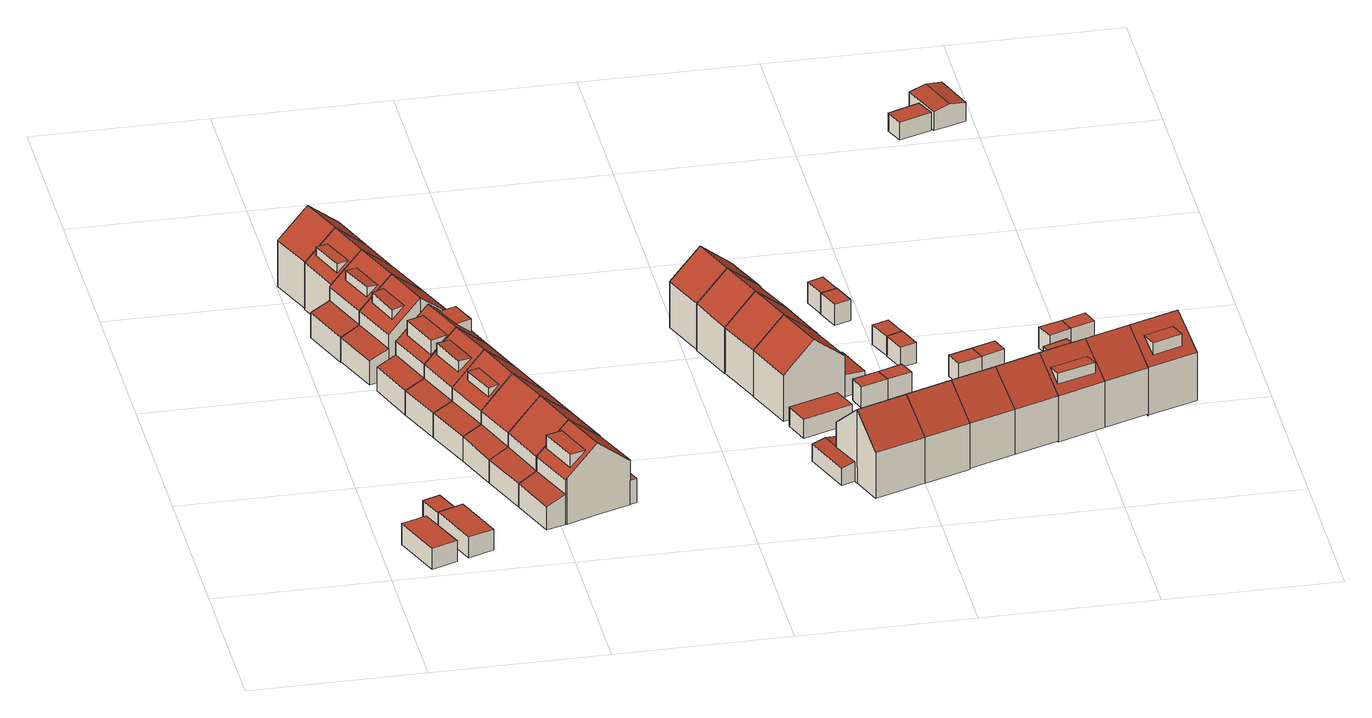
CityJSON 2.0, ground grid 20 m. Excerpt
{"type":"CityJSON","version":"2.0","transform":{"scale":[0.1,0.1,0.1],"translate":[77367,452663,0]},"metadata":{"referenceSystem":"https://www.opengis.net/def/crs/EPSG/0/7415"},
"CityObjects":{
"building1":{"type":"Building","attributes":{"Volume":50.9,"Dakoppervlakte":18.97,"Muuroppervlakte":49.71,"Vloeroppervlakte":18.97,"hoogte_Z_max_in_m_NAP":3.64,"GEB_DOEL":"onbekend","dateOfConstruction":"1983-01-01","measuredHeight":2.68},"geometry":[{"type":"Solid","lod":"2","boundaries":[[[[0,1,2,3,4]],[[5,6,7,8,9]],[[1,0,8,7]],[[0,4,9,8]],[[4,3,5,9]],[[3,2,6,5]],[[1,7,6,2]]]],"semantics":{"surfaces":[{"type":"GroundSurface"},{"type":"RoofSurface"},{"type":"WallSurface"}],"values":[[0,1,2,2,2,2,2]]}}]},
"building2":{"type":"Building","attributes":{"Volume":16.49,"Dakoppervlakte":6.46,"Muuroppervlakte":26.36,"Vloeroppervlakte":6.46,"hoogte_Z_max_in_m_NAP":3.49,"GEB_DOEL":"onbekend","dateOfConstruction":"1983-01-01","measuredHeight":2.55},"geometry":[{"type":"Solid","lod":"2","boundaries":[[[[10,11,12,13]],[[14,15,16,17]],[[10,13,17,16]],[[12,14,17,13]],[[11,15,14,12]],[[11,10,16,15]]]],"semantics":{"surfaces":[{"type":"GroundSurface"},{"type":"RoofSurface"},{"type":"WallSurface"}],"values":[[0,1,2,2,2,2]]}}]},
"building3":{"type":"Building","attributes":{"Volume":51.22,"Dakoppervlakte":19.19,"Muuroppervlakte":49.83,"Vloeroppervlakte":19.19,"hoogte_Z_max_in_m_NAP":3.64,"GEB_DOEL":"onbekend","dateOfConstruction":"1983-01-01","measuredHeight":2.67},"geometry":[{"type":"Solid","lod":"2","boundaries":[[[[18,19,20,21,22]],[[23,24,25,26,27]],[[19,18,27,26]],[[18,22,23,27]],[[22,21,24,23]],[[20,25,24,21]],[[20,19,26,25]]]],"semantics":{"surfaces":[{"type":"GroundSurface"},{"type":"RoofSurface"},{"type":"WallSurface"}],"values":[[0,1,2,2,2,2,2]]}}]},
"building4":{"type":"Building","attributes":{"Volume":412.08,"Dakoppervlakte":71.18,"Muuroppervlakte":198.18,"Vloeroppervlakte":63.05,"hoogte_Z_max_in_m_NAP":10,"GEB_DOEL":"woonfunctie","dateOfConstruction":"1983-01-01","measuredHeight":9.02},"children":["building4-1"],"geometry":[{"type":"Solid","lod":"2","boundaries":[[[[28,29,30,31,32,33,34,35,36]],[[37,38,39,40]],[[41,42,43,38,37],[44,45,46,47]],[[48,49,50,51]],[[43,50,35,34,33,39,38]],[[33,32,40,39]],[[37,40,32,31]],[[48,28,36,49]],[[50,49,36,35]],[[28,48,51,29]],[[50,43,42,51]],[[42,41,37,31,30,29,51]],[[46,45,52,53]],[[52,44,47,53]],[[53,47,46]],[[45,44,52]]]],"semantics":{"surfaces":[{"type":"GroundSurface"},{"type":"RoofSurface"},{"type":"WallSurface"}],"values":[[0,1,1,1,2,2,2,2,2,2,2,2,1,2,2,2]]}}]},
"building4-1":{"type":"BuildingInstallation","attributes":{"relationToConstruction":"outside"},"parents":["building4"],"geometry":[{"type":"MultiSurface","lod":"2","boundaries":[[[46,45,52,53]],[[52,44,47,53]],[[53,47,46]],[[45,44,52]]],"semantics":{"surfaces":[{"type":"RoofSurface"},{"type":"WallSurface"}],"values":[0,1,1,1]}}]},
"building5":{"type":"Building","attributes":{"Volume":310.09,"Dakoppervlakte":55.27,"Muuroppervlakte":175.38,"Vloeroppervlakte":42.4,"hoogte_Z_max_in_m_NAP":10,"GEB_DOEL":"woonfunctie","dateOfConstruction":"1983-01-01","measuredHeight":8.92},"geometry":[{"type":"Solid","lod":"2","boundaries":[[[[54,55,56,57,58,59,60]],[[61,62,63,64,65]],[[66,67,61,65]],[[64,63,62,60,59,58]],[[56,55,67,66]],[[61,67,55,54]],[[64,58,57,56,66,65]],[[54,60,62,61]]]],"semantics":{"surfaces":[{"type":"GroundSurface"},{"type":"RoofSurface"},{"type":"WallSurface"}],"values":[[0,1,1,2,2,2,2,2]]}}]},
"building6":{"type":"Building","attributes":{"Volume":389.81,"Dakoppervlakte":51.7,"Muuroppervlakte":190.85,"Vloeroppervlakte":59.06,"hoogte_Z_max_in_m_NAP":10,"GEB_DOEL":"woonfunctie","dateOfConstruction":"1983-01-01","measuredHeight":8.92},"children":["building6-1","building6-2"],"geometry":[{"type":"Solid","lod":"2","boundaries":[[[[68,69,70,71,72,73,74,75,76]],[[77,78,79,80,81],[82,83,84,85]],[[86,87,81,80],[88,89,90,91]],[[92,93,94,95]],[[77,81,87,74,73,72]],[[78,77,72,71,93]],[[80,79,92,68,76]],[[94,70,69,95]],[[70,94,93,71]],[[92,79,78,93]],[[69,68,92,95]],[[76,75,86,80]],[[86,75,74,87]],[[96,97,84,83]],[[85,97,96,82]],[[97,85,84]],[[83,82,96]],[[98,99,89,88]],[[88,91,98]],[[98,91,90,99]],[[90,89,99]]]],"semantics":{"surfaces":[{"type":"GroundSurface"},{"type":"RoofSurface"},{"type":"WallSurface"}],"values":[[0,1,1,1,2,2,2,2,2,2,2,2,2,1,2,2,2,1,2,2,2]]}}]},
"building6-1":{"type":"BuildingInstallation","attributes":{"relationToConstruction":"outside"},"parents":["building6"],"geometry":[{"type":"MultiSurface","lod":"2","boundaries":[[[96,97,84,83]],[[85,97,96,82]],[[97,85,84]],[[83,82,96]]],"semantics":{"surfaces":[{"type":"RoofSurface"},{"type":"WallSurface"}],"values":[0,1,1,1]}}]},
"building6-2":{"type":"BuildingInstallation","attributes":{"relationToConstruction":"outside"},"parents":["building6"],"geometry":[{"type":"MultiSurface","lod":"2","boundaries":[[[98,99,89,88]],[[88,91,98]],[[98,91,90,99]],[[90,89,99]]],"semantics":{"surfaces":[{"type":"RoofSurface"},{"type":"WallSurface"}],"values":[0,1,1,1]}}]},
"building7":{"type":"Building","attributes":{"Volume":415.4,"Dakoppervlakte":74.57,"Muuroppervlakte":199.87,"Vloeroppervlakte":67.09,"hoogte_Z_max_in_m_NAP":10,"GEB_DOEL":"woonfunctie","dateOfConstruction":"1983-01-01","measuredHeight":8.94},"children":["building7-1"],"geometry":[{"type":"Solid","lod":"2","boundaries":[[[[100,101,102,103,104,105,106,107,108,109,110]],[[43,111,112,38],[113,114,115,116]],[[117,39,38,112,118]],[[119,120,121,122]],[[123,50,49,124]],[[43,38,39,117,121,100,110,109,108,50]],[[103,102,119,122]],[[119,102,101,120]],[[100,121,120,101]],[[118,122,121,117]],[[107,49,50,108]],[[49,107,106,124]],[[105,123,124,106]],[[123,111,43,50]],[[118,112,104,103,122]],[[105,104,112,111,123]],[[125,126,115,114]],[[125,113,116,126]],[[126,116,115]],[[114,113,125]]]],"semantics":{"surfaces":[{"type":"GroundSurface"},{"type":"RoofSurface"},{"type":"WallSurface"}],"values":[[0,1,1,1,1,2,2,2,2,2,2,2,2,2,2,2,1,2,2,2]]}}]},
"building7-1":{"type":"BuildingInstallation","attributes":{"relationToConstruction":"outside"},"parents":["building7"],"geometry":[{"type":"MultiSurface","lod":"2","boundaries":[[[125,126,115,114]],[[125,113,116,126]],[[126,116,115]],[[114,113,125]]],"semantics":{"surfaces":[{"type":"RoofSurface"},{"type":"WallSurface"}],"values":[0,1,1,1]}}]},
"building8":{"type":"Building","attributes":{"Volume":310.9,"Dakoppervlakte":46.82,"Muuroppervlakte":175.4,"Vloeroppervlakte":41.87,"hoogte_Z_max_in_m_NAP":10,"GEB_DOEL":"woonfunctie","dateOfConstruction":"1983-01-01","measuredHeight":8.95},"children":["building8-1"],"geometry":[{"type":"Solid","lod":"2","boundaries":[[[[127,32,31,30,128,129]],[[40,66,65,37]],[[64,41,37,65],[130,131,132,133]],[[127,66,40,32]],[[65,66,127,129]],[[64,128,30,41]],[[129,128,64,65]],[[40,37,41,30,31,32]],[[134,135,132,131]],[[134,130,133,135]],[[135,133,132]],[[131,130,134]]]],"semantics":{"surfaces":[{"type":"GroundSurface"},{"type":"RoofSurface"},{"type":"WallSurface"}],"values":[[0,1,1,2,2,2,2,2,1,2,2,2]]}}]},
"building8-1":{"type":"BuildingInstallation","attributes":{"relationToConstruction":"outside"},"parents":["building8"],"geometry":[{"type":"MultiSurface","lod":"2","boundaries":[[[134,135,132,131]],[[134,130,133,135]],[[135,133,132]],[[131,130,134]]],"semantics":{"surfaces":[{"type":"RoofSurface"},{"type":"WallSurface"}],"values":[0,1,1,1]}}]},
"building9":{"type":"Building","attributes":{"Volume":378.98,"Dakoppervlakte":64.24,"Muuroppervlakte":189.76,"Vloeroppervlakte":58.94,"hoogte_Z_max_in_m_NAP":10,"GEB_DOEL":"woonfunctie","dateOfConstruction":"1983-01-01","measuredHeight":8.89},"children":["building9-1"],"geometry":[{"type":"Solid","lod":"2","boundaries":[[[[136,69,68,76,75,137,138,139]],[[140,141,80,79],[142,143,144,145]],[[141,146,86,80]],[[95,147,148,92]],[[146,137,75,86]],[[92,79,80,86,75,76,68]],[[139,138,141,140,148]],[[69,136,147,95]],[[148,147,136,139]],[[68,69,95,92]],[[148,140,79,92]],[[138,137,146,141]],[[143,142,149,150]],[[149,145,144,150]],[[150,144,143]],[[142,145,149]]]],"semantics":{"surfaces":[{"type":"GroundSurface"},{"type":"RoofSurface"},{"type":"WallSurface"}],"values":[[0,1,1,1,2,2,2,2,2,2,2,2,1,2,2,2]]}}]},
"building9-1":{"type":"BuildingInstallation","attributes":{"relationToConstruction":"outside"},"parents":["building9"],"geometry":[{"type":"MultiSurface","lod":"2","boundaries":[[[143,142,149,150]],[[149,145,144,150]],[[150,144,143]],[[142,145,149]]],"semantics":{"surfaces":[{"type":"RoofSurface"},{"type":"WallSurface"}],"values":[0,1,1,1]}}]},
"building10":{"type":"Building","attributes":{"Volume":387.02,"Dakoppervlakte":68.11,"Muuroppervlakte":191.85,"Vloeroppervlakte":60.32,"hoogte_Z_max_in_m_NAP":10,"GEB_DOEL":"woonfunctie","dateOfConstruction":"1983-01-01","measuredHeight":8.91},"children":["building10-1"],"geometry":[{"type":"Solid","lod":"2","boundaries":[[[[151,152,136,139,138,137,153,154]],[[140,155,156,141],[157,158,159,160]],[[161,146,141,156]],[[162,148,147,163]],[[155,162,151,154,153,161,156]],[[161,153,137,146]],[[137,138,141,146]],[[136,147,148,139]],[[136,152,163,147]],[[162,163,152,151]],[[140,148,162,155]],[[140,141,138,139,148]],[[164,165,159,158]],[[160,165,164,157]],[[165,160,159]],[[158,157,164]]]],"semantics":{"surfaces":[{"type":"GroundSurface"},{"type":"RoofSurface"},{"type":"WallSurface"}],"values":[[0,1,1,1,2,2,2,2,2,2,2,2,1,2,2,2]]}}]},
"building10-1":{"type":"BuildingInstallation","attributes":{"relationToConstruction":"outside"},"parents":["building10"],"geometry":[{"type":"MultiSurface","lod":"2","boundaries":[[[164,165,159,158]],[[160,165,164,157]],[[165,160,159]],[[158,157,164]]],"semantics":{"surfaces":[{"type":"RoofSurface"},{"type":"WallSurface"}],"values":[0,1,1,1]}}]},
"building11":{"type":"Building","attributes":{"Volume":364.07,"Dakoppervlakte":71.05,"Muuroppervlakte":189.31,"Vloeroppervlakte":56.96,"hoogte_Z_max_in_m_NAP":10,"GEB_DOEL":"woonfunctie","dateOfConstruction":"1983-01-01","measuredHeight":8.94},"geometry":[{"type":"Solid","lod":"2","boundaries":[[[[152,151,154,153,166,167,168,169]],[[170,171,156,155]],[[156,171,172,161]],[[163,173,174,162]],[[170,174,168,167,166,172,171]],[[166,153,161,172]],[[156,161,153,154]],[[152,163,162,151]],[[163,152,169,173]],[[169,168,174,173]],[[155,162,174,170]],[[155,156,154,151,162]]]],"semantics":{"surfaces":[{"type":"GroundSurface"},{"type":"RoofSurface"},{"type":"WallSurface"}],"values":[[0,1,1,1,2,2,2,2,2,2,2,2]]}}]},
"building12":{"type":"Building","attributes":{"Volume":390.64,"Dakoppervlakte":76.43,"Muuroppervlakte":193.01,"Vloeroppervlakte":61.25,"hoogte_Z_max_in_m_NAP":10,"GEB_DOEL":"woonfunctie","dateOfConstruction":"1983-01-01","measuredHeight":8.92},"geometry":[{"type":"Solid","lod":"2","boundaries":[[[[169,168,167,166,175,176,177,178]],[[171,179,180,172]],[[171,170,181,179]],[[173,182,183,174]],[[181,183,177,176,175,180,179]],[[180,175,166,172]],[[166,167,171,172]],[[173,169,178,182]],[[183,182,178,177]],[[169,173,174,168]],[[170,174,183,181]],[[170,171,167,168,174]]]],"semantics":{"surfaces":[{"type":"GroundSurface"},{"type":"RoofSurface"},{"type":"WallSurface"}],"values":[[0,1,1,1,2,2,2,2,2,2,2,2]]}}]},
"building13":{"type":"Building","attributes":{"Volume":413.65,"Dakoppervlakte":69.81,"Muuroppervlakte":198.52,"Vloeroppervlakte":66.43,"hoogte_Z_max_in_m_NAP":10,"GEB_DOEL":"woonfunctie","dateOfConstruction":"1983-01-01","measuredHeight":8.92},"children":["building13-1"],"geometry":[{"type":"Solid","lod":"2","boundaries":[[[[184,185,186,187,188,189,178,177,176,175,190,191,192,193]],[[194,195,196,197,179,181],[198,199,200,201]],[[202,180,179,197,203,204]],[[205,206,207,208]],[[182,209,210,183]],[[188,187,195,194,210]],[[186,196,195,187]],[[179,180,202,207,190,175,176]],[[193,192,205,208]],[[192,191,206,205]],[[190,207,206,191]],[[204,208,207,202]],[[178,182,183,177]],[[189,209,182,178]],[[188,210,209,189]],[[181,183,210,194]],[[181,179,176,177,183]],[[196,186,185,184,193,208,204,203,197]],[[211,199,198,212]],[[212,201,200,211]],[[211,200,199]],[[198,201,212]]]],"semantics":{"surfaces":[{"type":"GroundSurface"},{"type":"RoofSurface"},{"type":"WallSurface"}],"values":[[0,1,1,1,1,2,2,2,2,2,2,2,2,2,2,2,2,2,1,2,2,2]]}}]},
"building13-1":{"type":"BuildingInstallation","attributes":{"relationToConstruction":"outside"},"parents":["building13"],"geometry":[{"type":"MultiSurface","lod":"2","boundaries":[[[211,199,198,212]],[[212,201,200,211]],[[211,200,199]],[[198,201,212]]],"semantics":{"surfaces":[{"type":"RoofSurface"},{"type":"WallSurface"}],"values":[0,1,1,1]}}]},
"building14":{"type":"Building","attributes":{"Volume":311.07,"Dakoppervlakte":55.8,"Muuroppervlakte":175.58,"Vloeroppervlakte":42.44,"hoogte_Z_max_in_m_NAP":10.04,"GEB_DOEL":"woonfunctie","dateOfConstruction":"1983-01-01","measuredHeight":8.97},"geometry":[{"type":"Solid","lod":"2","boundaries":[[[[213,214,215,216,217,218]],[[219,220,221,222]],[[223,224,219,222]],[[218,217,221,220]],[[215,214,224,223]],[[213,219,224,214]],[[221,217,216,215,223,222]],[[218,220,219,213]]]],"semantics":{"surfaces":[{"type":"GroundSurface"},{"type":"RoofSurface"},{"type":"WallSurface"}],"values":[[0,1,1,2,2,2,2,2]]}}]},
"building15":{"type":"Building","attributes":{"Volume":390.59,"Dakoppervlakte":78.07,"Muuroppervlakte":205.35,"Vloeroppervlakte":62.2,"hoogte_Z_max_in_m_NAP":9.95,"GEB_DOEL":"woonfunctie","dateOfConstruction":"1983-01-01","measuredHeight":9.08},"geometry":[{"type":"Solid","lod":"2","boundaries":[[[[225,226,227,228,229,230,231,232,233,234,235,236,237]],[[238,239,240,241,242]],[[239,238,243,244,245,246]],[[247,248,249,250,251]],[[247,251,252,253]],[[228,240,239,229]],[[242,241,240,228,227,226]],[[236,244,243,237]],[[236,235,252,245,244]],[[252,235,234,253]],[[253,234,233,232,248,247]],[[232,231,249,248]],[[231,230,250,249]],[[252,251,246,245]],[[251,250,230,229,239,246]],[[238,242,226,225,237,243]]]],"semantics":{"surfaces":[{"type":"GroundSurface"},{"type":"RoofSurface"},{"type":"WallSurface"}],"values":[[0,1,1,1,1,2,2,2,2,2,2,2,2,2,2,2]]}}]},
"building16":{"type":"Building","attributes":{"Volume":44.56,"Dakoppervlakte":18.09,"Muuroppervlakte":44.44,"Vloeroppervlakte":18.09,"hoogte_Z_max_in_m_NAP":3.43,"GEB_DOEL":"onbekend","dateOfConstruction":"2010-01-01","measuredHeight":2.46},"geometry":[{"type":"Solid","lod":"2","boundaries":[[[[254,255,256,257]],[[258,259,260,261]],[[261,254,257,258]],[[257,256,259,258]],[[255,260,259,256]],[[254,261,260,255]]]],"semantics":{"surfaces":[{"type":"GroundSurface"},{"type":"RoofSurface"},{"type":"WallSurface"}],"values":[[0,1,2,2,2,2]]}}]},
"building17":{"type":"Building","attributes":{"Volume":325.73,"Dakoppervlakte":59.13,"Muuroppervlakte":186.35,"Vloeroppervlakte":45.1,"hoogte_Z_max_in_m_NAP":10.04,"GEB_DOEL":"woonfunctie","dateOfConstruction":"1983-01-01","measuredHeight":8.93},"geometry":[{"type":"Solid","lod":"2","boundaries":[[[[262,263,264,265,266,267,268,269,270,271,272,273]],[[274,275,276,277,278,279]],[[275,274,280,281]],[[282,283,284,285]],[[282,285,286,287]],[[264,263,280,274]],[[280,263,262,281]],[[272,271,277,276]],[[271,270,284,278,277]],[[283,265,264,274,279]],[[266,265,283,282]],[[284,270,269,268,286,285]],[[286,268,267,287]],[[282,287,267,266]],[[278,284,283,279]],[[272,276,275,281,262,273]]]],"semantics":{"surfaces":[{"type":"GroundSurface"},{"type":"RoofSurface"},{"type":"WallSurface"}],"values":[[0,1,1,1,1,2,2,2,2,2,2,2,2,2,2,2]]}}]},
"building18":{"type":"Building","attributes":{"Volume":361.85,"Dakoppervlakte":71.03,"Muuroppervlakte":188.21,"Vloeroppervlakte":56.53,"hoogte_Z_max_in_m_NAP":10.04,"GEB_DOEL":"woonfunctie","dateOfConstruction":"1983-01-01","measuredHeight":9},"geometry":[{"type":"Solid","lod":"2","boundaries":[[[[288,289,290,291,292,293,294,295,296,297,298,299,300,301,302,303]],[[274,222,221,280]],[[274,279,304,305,223,222]],[[282,287,306,307,308]],[[308,309,283,282]],[[310,308,307,311]],[[308,310,312,313]],[[314,309,308,313]],[[279,274,288,303,283]],[[294,293,305,304,314]],[[293,292,223,305]],[[221,222,223,292,291,290]],[[274,280,289,288]],[[296,312,310,297]],[[314,313,312,296,295,294]],[[283,303,302,301,287,282]],[[287,301,300,306]],[[311,307,306,300,299,298]],[[298,297,310,311]],[[314,304,279,283,309]],[[289,280,221,290]]]],"semantics":{"surfaces":[{"type":"GroundSurface"},{"type":"RoofSurface"},{"type":"WallSurface"}],"values":[[0,1,1,1,1,1,1,1,2,2,2,2,2,2,2,2,2,2,2,2,2]]}}]},
"building19":{"type":"Building","attributes":{"Volume":397.39,"Dakoppervlakte":78.84,"Muuroppervlakte":200.07,"Vloeroppervlakte":63.21,"hoogte_Z_max_in_m_NAP":10.04,"GEB_DOEL":"woonfunctie","dateOfConstruction":"1983-01-01","measuredHeight":9.02},"geometry":[{"type":"Solid","lod":"2","boundaries":[[[[315,316,317,318,319,320,321,322,323,324,325,326]],[[327,275,281,328]],[[276,275,327,329,330,331,332,333]],[[334,335,336,337]],[[324,323,281,275]],[[281,323,322,328]],[[320,319,330,329]],[[331,330,319,318,335]],[[315,326,333,332,334]],[[326,325,276,333]],[[275,276,325,324]],[[316,315,334,337]],[[318,317,336,335]],[[336,317,316,337]],[[331,335,334,332]],[[329,327,328,322,321,320]]]],"semantics":{"surfaces":[{"type":"GroundSurface"},{"type":"RoofSurface"},{"type":"WallSurface"}],"values":[[0,1,1,1,2,2,2,2,2,2,2,2,2,2,2,2]]}}]},
"building20":{"type":"Building","attributes":{"Volume":324.11,"Dakoppervlakte":58.24,"Muuroppervlakte":178.66,"Vloeroppervlakte":44.06,"hoogte_Z_max_in_m_NAP":9.95,"GEB_DOEL":"woonfunctie","dateOfConstruction":"1983-01-01","measuredHeight":9.03},"geometry":[{"type":"Solid","lod":"2","boundaries":[[[[338,226,225,237,339,340,341]],[[242,342,343,344,238]],[[344,345,243,238]],[[237,243,345,339]],[[242,226,338,341,343,342]],[[340,344,343,341]],[[225,226,242,238,243,237]],[[340,339,345,344]]]],"semantics":{"surfaces":[{"type":"GroundSurface"},{"type":"RoofSurface"},{"type":"WallSurface"}],"values":[[0,1,1,2,2,2,2,2]]}}]},
"building21":{"type":"Building","attributes":{"Volume":16.22,"Dakoppervlakte":6.27,"Muuroppervlakte":26.8,"Vloeroppervlakte":6.27,"hoogte_Z_max_in_m_NAP":3.58,"GEB_DOEL":"onbekend","dateOfConstruction":"1983-01-01","measuredHeight":2.59},"geometry":[{"type":"Solid","lod":"2","boundaries":[[[[346,347,348,349]],[[350,351,352,353]],[[349,350,353,346]],[[351,350,349,348]],[[347,352,351,348]],[[347,346,353,352]]]],"semantics":{"surfaces":[{"type":"GroundSurface"},{"type":"RoofSurface"},{"type":"WallSurface"}],"values":[[0,1,2,2,2,2]]}}]},
"building22":{"type":"Building","attributes":{"Volume":14.89,"Dakoppervlakte":5.73,"Muuroppervlakte":25.4,"Vloeroppervlakte":5.73,"hoogte_Z_max_in_m_NAP":3.58,"GEB_DOEL":"onbekend","dateOfConstruction":"1983-01-01","measuredHeight":2.6},"geometry":[{"type":"Solid","lod":"2","boundaries":[[[[346,354,355,347]],[[353,352,356,357]],[[346,347,352,353]],[[347,355,356,352]],[[356,355,354,357]],[[354,346,353,357]]]],"semantics":{"surfaces":[{"type":"GroundSurface"},{"type":"RoofSurface"},{"type":"WallSurface"}],"values":[[0,1,2,2,2,2]]}}]},
"building23":{"type":"Building","attributes":{"Volume":14.26,"Dakoppervlakte":5.55,"Muuroppervlakte":24.6,"Vloeroppervlakte":5.55,"hoogte_Z_max_in_m_NAP":3.58,"GEB_DOEL":"onbekend","dateOfConstruction":"1983-01-01","measuredHeight":2.57},"geometry":[{"type":"Solid","lod":"2","boundaries":[[[[358,359,360,361,362,363]],[[364,365,366,367,368,369]],[[366,365,364,360,359,358]],[[363,367,366,358]],[[369,368,367,363,362,361]],[[361,360,364,369]]]],"semantics":{"surfaces":[{"type":"GroundSurface"},{"type":"RoofSurface"},{"type":"WallSurface"}],"values":[[0,1,2,2,2,2]]}}]},
"building24":{"type":"Building","attributes":{"Volume":14.09,"Dakoppervlakte":5.55,"Muuroppervlakte":24.3,"Vloeroppervlakte":5.55,"hoogte_Z_max_in_m_NAP":3.58,"GEB_DOEL":"onbekend","dateOfConstruction":"1983-01-01","measuredHeight":2.54},"geometry":[{"type":"Solid","lod":"2","boundaries":[[[[361,360,370,371]],[[369,372,373,364]],[[361,371,372,369]],[[373,372,371,370]],[[360,364,373,370]],[[361,369,364,360]]]],"semantics":{"surfaces":[{"type":"GroundSurface"},{"type":"RoofSurface"},{"type":"WallSurface"}],"values":[[0,1,2,2,2,2]]}}]},
"building25":{"type":"Building","attributes":{"Volume":315.58,"Dakoppervlakte":57.02,"Muuroppervlakte":176.21,"Vloeroppervlakte":43.14,"hoogte_Z_max_in_m_NAP":9.95,"GEB_DOEL":"woonfunctie","dateOfConstruction":"1983-01-01","measuredHeight":8.99},"geometry":[{"type":"Solid","lod":"2","boundaries":[[[[374,375,376,377,378,379]],[[380,381,344,343]],[[382,345,344,381]],[[376,345,382,377]],[[380,343,374,379]],[[378,381,380,379]],[[345,376,375,374,343,344]],[[378,377,382,381]]]],"semantics":{"surfaces":[{"type":"GroundSurface"},{"type":"RoofSurface"},{"type":"WallSurface"}],"values":[[0,1,1,2,2,2,2,2]]}}]},
"building26":{"type":"Building","attributes":{"Volume":13.49,"Dakoppervlakte":5.58,"Muuroppervlakte":23.24,"Vloeroppervlakte":5.58,"hoogte_Z_max_in_m_NAP":3.58,"GEB_DOEL":"onbekend","dateOfConstruction":"1983-01-01","measuredHeight":2.42},"geometry":[{"type":"Solid","lod":"2","boundaries":[[[[383,384,385,386,387]],[[388,389,390,391,392]],[[387,386,388,392]],[[390,389,388,386,385,384]],[[383,391,390,384]],[[383,387,392,391]]]],"semantics":{"surfaces":[{"type":"GroundSurface"},{"type":"RoofSurface"},{"type":"WallSurface"}],"values":[[0,1,2,2,2,2]]}}]},
"building27":{"type":"Building","attributes":{"Volume":13.59,"Dakoppervlakte":5.58,"Muuroppervlakte":23.42,"Vloeroppervlakte":5.58,"hoogte_Z_max_in_m_NAP":3.58,"GEB_DOEL":"onbekend","dateOfConstruction":"1983-01-01","measuredHeight":2.44},"geometry":[{"type":"Solid","lod":"2","boundaries":[[[[393,394,395,396]],[[392,397,398,388]],[[393,396,397,392]],[[396,395,398,397]],[[398,395,394,388]],[[393,392,388,394]]]],"semantics":{"surfaces":[{"type":"GroundSurface"},{"type":"RoofSurface"},{"type":"WallSurface"}],"values":[[0,1,2,2,2,2]]}}]},
"building28":{"type":"Building","attributes":{"Volume":314.07,"Dakoppervlakte":56.74,"Muuroppervlakte":175.89,"Vloeroppervlakte":42.93,"hoogte_Z_max_in_m_NAP":9.95,"GEB_DOEL":"woonfunctie","dateOfConstruction":"1983-01-01","measuredHeight":8.99},"geometry":[{"type":"Solid","lod":"2","boundaries":[[[[399,379,378,377,400,401]],[[402,403,381,380]],[[404,382,381,403]],[[377,382,404,400]],[[402,380,379,399]],[[401,403,402,399]],[[382,377,378,379,380,381]],[[401,400,404,403]]]],"semantics":{"surfaces":[{"type":"GroundSurface"},{"type":"RoofSurface"},{"type":"WallSurface"}],"values":[[0,1,1,2,2,2,2,2]]}}]},
"building29":{"type":"Building","attributes":{"Volume":15.25,"Dakoppervlakte":5.9,"Muuroppervlakte":25.55,"Vloeroppervlakte":5.9,"hoogte_Z_max_in_m_NAP":3.58,"GEB_DOEL":"onbekend","dateOfConstruction":"1983-01-01","measuredHeight":2.58},"geometry":[{"type":"Solid","lod":"2","boundaries":[[[[405,406,407,408]],[[409,410,411,412]],[[412,407,406,409]],[[406,405,410,409]],[[410,405,408,411]],[[408,407,412,411]]]],"semantics":{"surfaces":[{"type":"GroundSurface"},{"type":"RoofSurface"},{"type":"WallSurface"}],"values":[[0,1,2,2,2,2]]}}]},
"building30":{"type":"Building","attributes":{"Volume":15.49,"Dakoppervlakte":5.85,"Muuroppervlakte":26.04,"Vloeroppervlakte":5.85,"hoogte_Z_max_in_m_NAP":3.58,"GEB_DOEL":"onbekend","dateOfConstruction":"1983-01-01","measuredHeight":2.65},"geometry":[{"type":"Solid","lod":"2","boundaries":[[[[413,414,415,416]],[[412,411,417,418]],[[413,416,411,412]],[[416,415,417,411]],[[415,414,418,417]],[[414,413,412,418]]]],"semantics":{"surfaces":[{"type":"GroundSurface"},{"type":"RoofSurface"},{"type":"WallSurface"}],"values":[[0,1,2,2,2,2]]}}]},
"building31":{"type":"Building","attributes":{"Volume":336,"Dakoppervlakte":44.56,"Muuroppervlakte":179.13,"Vloeroppervlakte":44.87,"hoogte_Z_max_in_m_NAP":9.95,"GEB_DOEL":"woonfunctie","dateOfConstruction":"1983-01-01","measuredHeight":9},"children":["building31-1","building31-2"],"geometry":[{"type":"Solid","lod":"2","boundaries":[[[[419,420,421,422,423,424,425]],[[403,402,426,427,428],[429,430,431,432]],[[428,433,404,403],[434,435,436,437]],[[420,404,433,421]],[[419,403,404,420]],[[428,427,423,422,421,433]],[[427,426,402,425,424,423]],[[419,425,402,403]],[[438,439,430,429]],[[429,432,438]],[[432,431,439,438]],[[431,430,439]],[[435,434,440,441]],[[434,437,440]],[[437,436,441,440]],[[441,436,435]]]],"semantics":{"surfaces":[{"type":"GroundSurface"},{"type":"RoofSurface"},{"type":"WallSurface"}],"values":[[0,1,1,2,2,2,2,2,1,2,2,2,1,2,2,2]]}}]},
"building31-1":{"type":"BuildingInstallation","attributes":{"relationToConstruction":"outside"},"parents":["building31"],"geometry":[{"type":"MultiSurface","lod":"2","boundaries":[[[438,439,430,429]],[[429,432,438]],[[432,431,439,438]],[[431,430,439]]],"semantics":{"surfaces":[{"type":"RoofSurface"},{"type":"WallSurface"}],"values":[0,1,1,1]}}]},
"building31-2":{"type":"BuildingInstallation","attributes":{"relationToConstruction":"outside"},"parents":["building31"],"geometry":[{"type":"MultiSurface","lod":"2","boundaries":[[[435,434,440,441]],[[434,437,440]],[[437,436,441,440]],[[441,436,435]]],"semantics":{"surfaces":[{"type":"RoofSurface"},{"type":"WallSurface"}],"values":[0,1,1,1]}}]},
"building32":{"type":"Building","attributes":{"Volume":313.84,"Dakoppervlakte":56.3,"Muuroppervlakte":176.72,"Vloeroppervlakte":42.6,"hoogte_Z_max_in_m_NAP":9.95,"GEB_DOEL":"woonfunctie","dateOfConstruction":"1983-01-01","measuredHeight":9.04},"geometry":[{"type":"Solid","lod":"2","boundaries":[[[[442,423,422,421,443,444]],[[427,445,446,428]],[[433,428,446,447]],[[423,442,445,427]],[[421,433,447,443]],[[422,428,433,421]],[[445,442,444,443,447,446]],[[422,423,427,428]]]],"semantics":{"surfaces":[{"type":"GroundSurface"},{"type":"RoofSurface"},{"type":"WallSurface"}],"values":[[0,1,1,2,2,2,2,2]]}}]},
"building33":{"type":"Building","attributes":{"Volume":14.7,"Dakoppervlakte":5.61,"Muuroppervlakte":25.15,"Vloeroppervlakte":5.61,"hoogte_Z_max_in_m_NAP":3.58,"GEB_DOEL":"onbekend","dateOfConstruction":"1983-01-01","measuredHeight":2.62},"geometry":[{"type":"Solid","lod":"2","boundaries":[[[[448,449,450,451]],[[452,453,454,455]],[[450,449,452,455]],[[449,448,453,452]],[[451,454,453,448]],[[451,450,455,454]]]],"semantics":{"surfaces":[{"type":"GroundSurface"},{"type":"RoofSurface"},{"type":"WallSurface"}],"values":[[0,1,2,2,2,2]]}}]},
"building34":{"type":"Building","attributes":{"Volume":15.12,"Dakoppervlakte":5.89,"Muuroppervlakte":25.46,"Vloeroppervlakte":5.89,"hoogte_Z_max_in_m_NAP":3.58,"GEB_DOEL":"onbekend","dateOfConstruction":"1983-01-01","measuredHeight":2.56},"geometry":[{"type":"Solid","lod":"2","boundaries":[[[[450,456,457,451]],[[458,455,454,459]],[[450,451,454,455]],[[459,454,451,457]],[[459,457,456,458]],[[450,455,458,456]]]],"semantics":{"surfaces":[{"type":"GroundSurface"},{"type":"RoofSurface"},{"type":"WallSurface"}],"values":[[0,1,2,2,2,2]]}}]},
"building35":{"type":"Building","attributes":{"Volume":360.03,"Dakoppervlakte":53.7,"Muuroppervlakte":188.31,"Vloeroppervlakte":47.04,"hoogte_Z_max_in_m_NAP":9.95,"GEB_DOEL":"woonfunctie","dateOfConstruction":"1983-01-01","measuredHeight":9.22},"children":["building35-1"],"geometry":[{"type":"Solid","lod":"2","boundaries":[[[[460,461,462,463,464,465,466]],[[445,467,468,469,446],[470,471,472,473]],[[469,474,447,446]],[[463,447,474,464]],[[447,463,462,446]],[[466,468,467,445,461,460]],[[462,461,445,446]],[[474,469,468,466,465,464]],[[475,472,471,476]],[[475,476,470,473]],[[475,473,472]],[[471,470,476]]]],"semantics":{"surfaces":[{"type":"GroundSurface"},{"type":"RoofSurface"},{"type":"WallSurface"}],"values":[[0,1,1,2,2,2,2,2,1,2,2,2]]}}]},
"building35-1":{"type":"BuildingInstallation","attributes":{"relationToConstruction":"outside"},"parents":["building35"],"geometry":[{"type":"MultiSurface","lod":"2","boundaries":[[[475,472,471,476]],[[475,476,470,473]],[[475,473,472]],[[471,470,476]]],"semantics":{"surfaces":[{"type":"RoofSurface"},{"type":"WallSurface"}],"values":[0,1,1,1]}}]},
"building36":{"type":"Building","attributes":{"Volume":19.54,"Dakoppervlakte":9.19,"Muuroppervlakte":26.59,"Vloeroppervlakte":9.19,"hoogte_Z_max_in_m_NAP":3.17,"GEB_DOEL":"onbekend","dateOfConstruction":"1982-01-01","measuredHeight":2.13},"geometry":[{"type":"Solid","lod":"2","boundaries":[[[[477,478,479,480]],[[481,482,483,484]],[[477,480,481,484]],[[480,479,482,481]],[[482,479,478,483]],[[477,484,483,478]]]],"semantics":{"surfaces":[{"type":"GroundSurface"},{"type":"RoofSurface"},{"type":"WallSurface"}],"values":[[0,1,2,2,2,2]]}}]},
"building37":{"type":"Building","attributes":{"Volume":50.08,"Dakoppervlakte":20.49,"Muuroppervlakte":42.83,"Vloeroppervlakte":20.01,"hoogte_Z_max_in_m_NAP":3.54,"GEB_DOEL":"onbekend","dateOfConstruction":"1982-01-01","measuredHeight":2.72},"geometry":[{"type":"Solid","lod":"2","boundaries":[[[[485,486,487,488,489,490]],[[491,492,493,494]],[[495,494,493,496]],[[488,487,492,491]],[[485,490,495,496]],[[489,494,495,490]],[[486,485,496,493,492,487]],[[488,491,494,489]]]],"semantics":{"surfaces":[{"type":"GroundSurface"},{"type":"RoofSurface"},{"type":"WallSurface"}],"values":[[0,1,1,2,2,2,2,2]]}}]}
},
"vertices":[
[24,68,10],[34,72,10],[53,79,10],[75,21,10],[46,10,10],[75,21,36],[53,79,36],[34,72,36],[24,68,36],[46,10,36],
[67,84,9],[56,113,9],[76,121,9],[87,92,9],[76,121,35],[56,113,35],[67,84,35],[87,92,35],
[89,26,10],[67,84,10],[87,92,10],[96,96,10],[118,37,10],[118,37,36],[96,96,36],[87,92,36],[67,84,36],[89,26,36],
[14,518,10],[36,526,10],[38,527,10],[74,540,10],[110,554,10],[132,496,10],[95,483,10],[57,469,10],[35,460,10],[74,540,100],[95,483,100],[132,496,67],[110,554,67],[38,527,68],[36,526,66],[57,469,66],[52,518,77],[65,523,88],[80,483,88],[67,479,77],[14,518,41],[35,460,41],[57,469,49],[36,526,49],[52,518,89],[67,479,89],
[35,643,11],[72,657,11],[91,605,11],[55,591,11],[19,578,11],[18,582,11],[0,630,11],[35,643,100],[0,630,68],[18,582,68],[19,578,68],[55,591,100],[91,605,67],[72,657,67],
[103,344,11],[81,336,11],[61,391,11],[83,399,11],[85,399,11],[121,413,11],[158,426,11],[177,373,11],[141,359,11],[85,399,68],[83,399,66],[103,344,66],[141,359,100],[121,413,100],[95,396,74],[114,403,92],[131,357,92],[112,349,74],[177,373,67],[158,426,67],[145,380,91],[133,410,91],[152,417,75],[163,387,75],[103,344,49],[83,399,49],[61,391,41],[81,336,41],[95,396,92],[112,349,92],[163,387,91],[152,417,91],
[133,497,11],[141,500,11],[162,444,11],[154,441,11],[116,427,11],[78,413,11],[56,405,11],[35,460,11],[57,469,11],[95,483,11],[132,496,11],[78,413,66],[116,427,100],[71,468,76],[84,473,89],[99,433,89],[85,428,76],[133,497,66],[154,441,66],[162,444,41],[141,500,41],[133,497,41],[154,441,41],[78,413,49],[56,405,41],[71,468,88],[85,428,88],
[91,605,10],[19,578,10],[55,591,10],[31,575,77],[44,579,88],[59,540,88],[46,535,77],[31,575,88],[46,535,88],
[101,283,11],[197,320,11],[161,306,11],[123,291,11],[123,291,66],[161,306,100],[132,350,90],[148,308,90],[132,303,77],[117,344,77],[197,320,67],[101,283,41],[123,291,49],[117,344,91],[132,303,91],
[144,236,11],[122,228,11],[218,265,11],[181,251,11],[144,236,66],[181,251,100],[139,284,77],[152,289,88],[166,250,88],[154,245,77],[218,265,67],[144,236,49],[122,228,41],[139,284,88],[154,245,88],
[237,213,11],[201,199,11],[163,184,11],[141,176,11],[163,184,66],[201,199,100],[237,213,67],[141,176,40],[163,184,49],
[258,157,11],[221,143,11],[183,129,11],[162,120,11],[221,143,100],[258,157,67],[183,129,66],[162,120,40],[183,129,48],
[279,101,11],[242,88,11],[206,74,11],[206,75,11],[204,74,11],[182,66,11],[259,157,11],[267,160,11],[288,105,11],[280,102,11],[204,74,66],[206,75,68],[206,74,68],[242,88,100],[212,136,91],[229,90,91],[211,84,75],[194,130,75],[259,157,66],[279,101,67],[280,102,66],[288,105,41],[267,160,41],[259,157,41],[280,102,41],[182,66,40],[204,74,48],[211,84,91],[194,130,91],
[431,477,11],[467,490,11],[486,439,11],[450,425,11],[414,411,11],[395,463,11],[431,477,100],[395,463,68],[414,411,68],[450,425,100],[486,439,68],[467,490,67],
[586,125,9],[599,88,9],[596,87,9],[541,67,9],[528,103,9],[526,107,9],[511,101,9],[490,158,9],[505,164,9],[520,170,9],[527,147,9],[528,145,9],[572,161,9],[586,125,100],[528,103,100],[541,67,66],[596,87,66],[599,88,66],[572,161,66],[528,145,66],[527,147,64],[513,142,64],[505,164,33],[490,158,30],[511,101,30],[526,107,33],[513,142,33],[527,147,30],[520,170,30],
[536,254,10],[547,226,10],[490,205,10],[480,234,10],[480,234,34],[490,205,34],[547,226,34],[536,254,34],
[454,303,11],[434,357,11],[470,371,11],[508,385,11],[518,389,11],[523,391,11],[521,387,11],[519,386,11],[509,381,11],[508,381,11],[526,330,11],[490,317,11],[470,371,100],[490,317,100],[526,330,68],[508,381,68],[509,381,66],[508,385,66],[434,357,67],[454,303,67],[518,389,36],[508,385,36],[509,381,35],[519,386,35],[521,387,35],[523,391,35],
[470,371,10],[434,357,10],[414,411,10],[450,425,10],[486,439,10],[488,433,10],[489,434,10],[500,438,10],[501,438,10],[516,431,10],[517,430,10],[527,402,10],[527,401,10],[523,391,10],[518,389,10],[508,385,10],[489,434,66],[488,433,68],[527,401,36],[527,402,36],[509,412,40],[499,409,40],[516,431,36],[517,430,35],[501,438,36],[500,438,36],[489,434,36],
[529,326,10],[558,337,10],[574,293,10],[546,282,10],[544,281,10],[548,271,10],[512,258,10],[476,245,10],[454,303,10],[490,317,10],[526,330,10],[528,326,10],[512,258,100],[476,245,67],[548,271,68],[544,281,68],[546,282,66],[529,326,66],[528,326,68],[529,326,38],[546,282,38],[574,293,34],[558,337,34],
[650,107,9],[626,181,9],[639,145,9],[652,108,9],[650,107,66],[652,108,66],[639,145,100],[626,181,66],
[587,286,10],[594,268,10],[563,257,10],[557,275,10],[557,275,36],[563,257,36],[594,268,36],[587,286,36],
[615,296,10],[622,278,10],[622,278,36],[615,296,36],
[568,494,10],[576,473,10],[578,468,10],[559,461,10],[558,466,10],[550,487,10],[578,468,36],[576,473,36],[568,494,36],[550,487,36],[558,466,36],[559,461,36],
[588,441,10],[569,434,10],[569,434,36],[588,441,36],
[652,108,10],[639,145,10],[626,181,10],[678,200,10],[691,164,10],[705,128,10],[705,128,66],[691,164,100],[678,200,66],
[600,384,12],[619,391,12],[627,369,12],[629,365,12],[611,358,12],[629,365,36],[627,369,36],[619,391,36],[600,384,36],[611,358,36],
[611,358,11],[629,365,11],[639,338,11],[621,331,11],[621,331,36],[639,338,36],
[756,147,10],[730,220,10],[743,184,10],[756,147,66],[743,184,100],[730,220,66],
[675,286,10],[668,305,10],[695,315,10],[702,296,10],[668,305,36],[675,286,36],[702,296,36],[695,315,36],
[695,315,9],[722,325,9],[729,306,9],[702,296,9],[729,306,36],[722,325,36],
[743,184,9],[730,220,9],[784,240,9],[797,204,9],[811,167,9],[757,147,9],[756,147,9],[757,147,66],[811,167,66],[797,204,100],[753,172,87],[796,188,87],[802,174,74],[758,158,74],[784,240,66],[787,215,87],[759,205,87],[754,218,75],[782,229,75],[758,158,87],[802,174,87],[782,229,87],[754,218,87],
[862,186,9],[836,259,9],[849,223,9],[862,186,66],[849,223,100],[836,259,66],
[782,325,10],[774,345,10],[801,354,10],[807,335,10],[774,345,36],[782,325,36],[807,335,36],[801,354,36],
[829,365,10],[835,346,10],[829,365,36],[835,346,36],
[863,187,7],[862,186,7],[849,223,7],[836,259,7],[893,280,7],[906,244,7],[920,208,7],[863,187,66],[920,208,66],[906,244,100],[870,199,74],[864,216,89],[898,229,89],[904,212,74],[893,280,66],[904,212,89],[870,199,89],
[742,843,10],[751,821,10],[714,807,10],[706,829,10],[706,829,32],[714,807,32],[751,821,32],[742,843,32],
[792,837,8],[773,830,8],[754,823,8],[737,870,8],[756,877,8],[775,884,8],[737,870,31],[754,823,31],[773,830,35],[756,877,35],[775,884,31],[792,837,31]
]}
